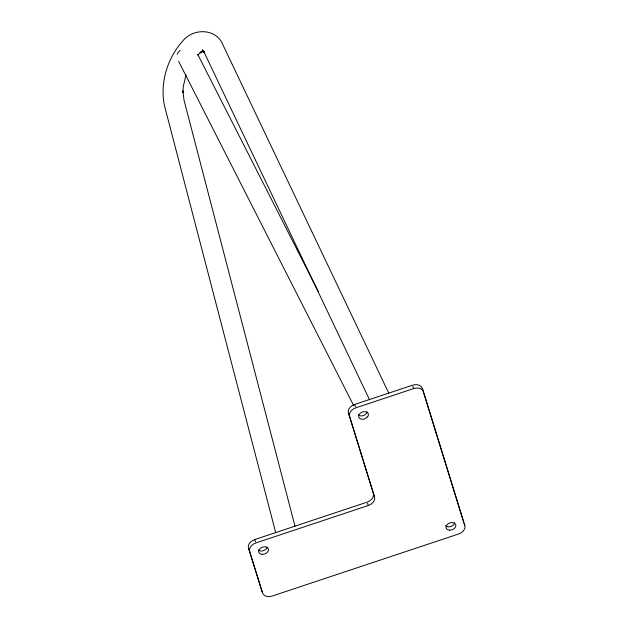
<?xml version="1.0" encoding="UTF-8"?>
<svg xmlns="http://www.w3.org/2000/svg" width="628" height="628" viewBox="0 0 628 628"><rect width="100%" height="100%" fill="white"/><g stroke="black" fill="none" stroke-linecap="round" stroke-linejoin="round"><path stroke-width="0.94" d="M185.998 74.779L183.298 86.507L182.85 92.614L182.968 90.825L183.941 99.86L295.003 526.138M197.592 54.942L202.844 51.229L199.861 52.446L202.923 51.52M374.162 495.939L348.391 412.918A8.462 6.037 -19.7 0 1 354.639 404.471L412.447 385.223A8.462 6.037 -19.7 0 1 422.259 388.324L423.06 390.553M413.648 388.575L355.841 407.823A8.462 6.037 -19.7 0 0 349.592 416.27L374.563 497.054A8.462 6.037 -19.7 0 1 368.322 505.501L255.918 542.93A8.462 6.037 -19.7 0 0 249.669 551.368L262.512 592.918A8.462 6.037 -19.7 0 0 272.324 596.019L458.597 533.996A8.462 6.037 -19.7 0 0 464.838 525.55L423.46 391.676A8.462 6.037 -19.7 0 0 413.648 388.575L412.847 386.346M262.111 591.804L248.468 548.016A8.462 6.037 -19.7 0 1 254.717 539.578L367.121 502.149A8.462 6.037 -19.7 0 0 373.362 493.702M204.171 51.472L202.538 51.331L204.218 52.045M203.66 51.59L202.255 50.774L204.32 52.666L369.445 399.565M197.765 54.455L318.584 292.036M178.658 61.387L353.8 405.806M388.756 393.136L223.215 45.483C216.88 28.134 193.157 27.663 182.56 41.212C167.323 58.325 159.842 82.778 164.395 105.371L275.7 532.583M464.045 523.32L464.838 525.55M354.639 404.471L355.44 406.709M348.791 414.033L349.592 416.27M367.521 503.264L368.322 505.501M254.717 539.578L255.518 541.807M248.869 549.139L249.669 551.368M422.259 388.324L463.645 522.198M177.143 54.416A10.158 6.429 -27 0 1 180.11 50.405M367.184 411.882A5.079 3.619 -19.7 0 1 363.377 415.563A5.079 3.619 -19.7 0 1 358.227 414.865M454.601 522.802A5.079 3.619 -19.7 0 1 450.794 526.476A5.079 3.619 -19.7 0 1 445.637 525.777M267.261 546.988A5.079 3.619 -19.7 0 1 263.454 550.67A5.079 3.619 -19.7 0 1 258.304 549.971M261.774 590.571A8.462 6.037 -19.7 0 1 261.311 589.566M367.67 416.764L364.578 418.915A5.079 3.619 -19.7 0 1 358.58 416.105A5.079 3.619 -19.7 0 1 364.994 411.654A5.079 3.619 -19.7 0 1 367.67 416.764M204.32 52.666L202.491 49.84L204.281 52.721M449.444 530.165A5.079 3.619 -19.7 0 0 455.74 524.765A5.079 3.619 -19.7 0 0 447.591 524.168A5.079 3.619 -19.7 0 0 449.444 530.165M262.104 554.359A5.079 3.619 -19.7 0 0 268.407 548.951A5.079 3.619 -19.7 0 0 260.251 548.362A5.079 3.619 -19.7 0 0 262.104 554.359"/></g></svg>
